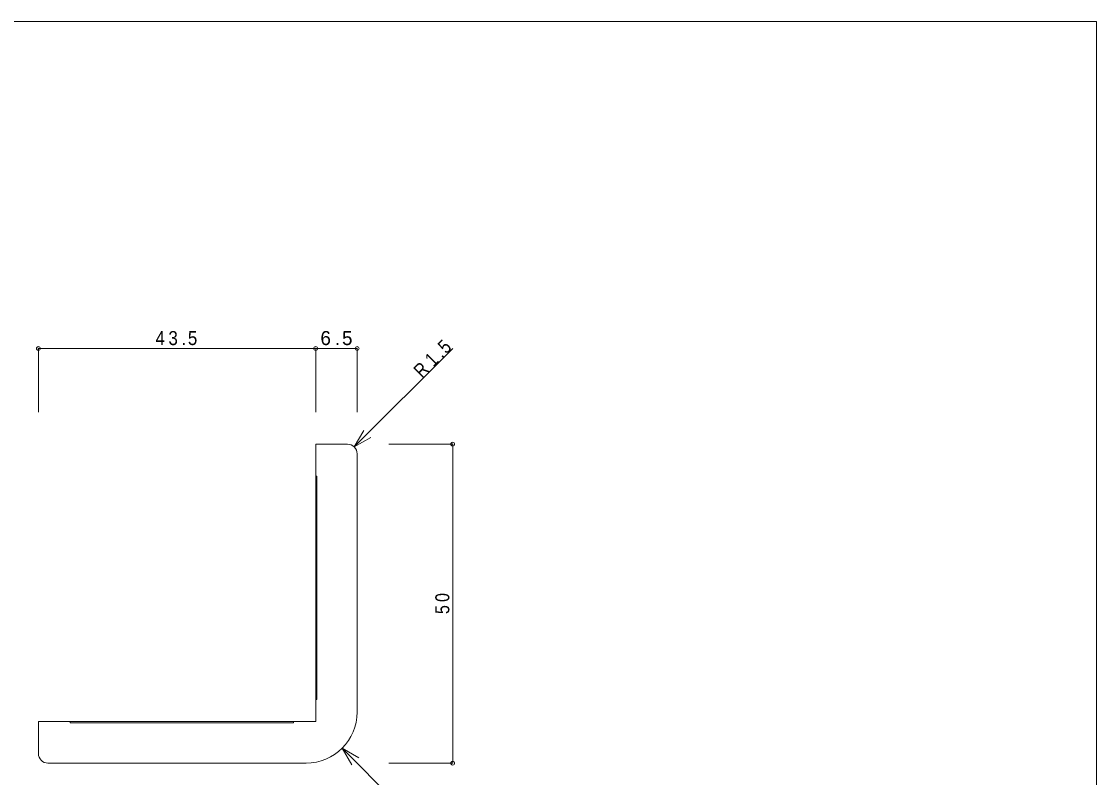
# Model space of a CAD drawing. Units: millimetres on the paper. Extents: x -141 to 141, y -98 to 98.
# Drawn here: x -27.6 to 141, y -21 to 97.5 of the extents above; entities that cross this region are included whole.
import ezdxf

# ---------------------------------------------------------------- set-up
doc = ezdxf.new("R2010")
doc.units = ezdxf.units.MM
doc.header["$PDMODE"] = 32
doc.header["$PDSIZE"] = 0.6
for name, color, linetype, lineweight in [('0-0_ＫＢ製品', 2, 'Continuous', 9), ('0-3_寸法', 4, 'Continuous', 9), ('0-4_引出線字', 4, 'Continuous', 9), ('0-8_他製品', 7, 'Continuous', 9), ('F-0_図面枠', 5, 'Continuous', 9)]:
    doc.layers.add(name, color=color, linetype=linetype, lineweight=lineweight)
doc.layers.add('0-5_文字', color=7, linetype='Continuous')
doc.styles.add('HGｺﾞｼｯｸM', font='')
doc.styles.get('HGｺﾞｼｯｸM').set_extended_font_data('HGｺﾞｼｯｸM')

msp = doc.modelspace()

# ---------------------------------------------------------------- linework, layer by layer
at = {"layer": '0-0_ＫＢ製品'}
for p, q in [((23.5, 31.25), (18.5, 31.25)), ((18.5, 31.25), (18.5, -12.25)), ((25, 29.75), (25, -10.75)), ((-25, -17.25), (-25, -12.25)), ((18.5, -12.25), (-25, -12.25)), ((-23.5, -18.75), (17, -18.75))]:
    msp.add_line(p, q, dxfattribs=at)
for centre, radius, start, end in [((23.5, 29.75), 1.5, 0, 90), ((17, -10.75), 8, 270, 0), ((-23.5, -17.25), 1.5, 180, 270)]:
    msp.add_arc(centre, radius, start, end, dxfattribs=at)
at = {"layer": '0-3_寸法'}
for p, q in [((-25, 46.25), (18.5, 46.25)), ((-25, 46.25), (-25, 36.25)), ((18.5, 46.25), (18.5, 36.25)), ((18.5, 46.25), (25, 46.25)), ((25, 46.25), (25, 36.25)), ((40, 31.25), (30, 31.25)), ((40, 31.25), (40, -18.75)), ((40, -18.75), (30, -18.75))]:
    msp.add_line(p, q, dxfattribs=at)
for p in [(-25, 46.25), (18.5, 46.25), (25, 46.25), (40, 31.25), (40, -18.75)]:
    msp.add_point(p, dxfattribs=at)
at = {"layer": '0-4_引出線字'}
for p, q in [((24.561, 30.811), (40, 46.25)), ((24.561, 30.811), (26.061, 33.409)), ((24.561, 30.811), (26.061, 33.409)), ((24.561, 30.811), (27.159, 32.311)), ((24.561, 30.811), (27.159, 32.311)), ((22.657, -16.407), (25.255, -17.907)), ((22.657, -16.407), (24.157, -19.005)), ((22.657, -16.407), (25.255, -17.907)), ((22.657, -16.407), (24.157, -19.005)), ((22.657, -16.407), (40, -33.75))]:
    msp.add_line(p, q, dxfattribs=at)
at = {"layer": '0-8_他製品'}
for p, q in [((18.7, 26.25), (18.5, 26.25)), ((18.7, 26.25), (18.7, -8.75)), ((18.7, -8.75), (18.5, -8.75)), ((-20, -12.25), (-20, -12.45))]:
    msp.add_line(p, q, dxfattribs=at)
msp.add_lwpolyline([(15, -12.25), (15, -12.45), (-20, -12.45)], dxfattribs=at)
at = {"layer": 'F-0_図面枠'}
for p, q in [((-141, 97.5), (141, 97.5)), ((141, 97.5), (141, -97.5))]:
    msp.add_line(p, q, dxfattribs=at)

# ---------------------------------------------------------------- texts
at = {"layer": '0-3_寸法', "color": 7, "char_height": 2.199, "attachment_point": 7, "style": 'HGｺﾞｼｯｸM'}
for s, insert in [('\\T1.38;\\W0.9;43.5', (-6.625, 46.75)), ('\\T1.38;6.5', (19.25, 46.75))]:
    msp.add_mtext(s, dxfattribs=dict(at, insert=insert))
at = {"layer": '0-3_寸法', "color": 7, "insert": (39.5, 4.625), "char_height": 2.199, "attachment_point": 7, "rotation": 90, "style": 'HGｺﾞｼｯｸM'}
msp.add_mtext('\\T1.36;\\W0.85;50', dxfattribs=at)
at = {"layer": '0-5_文字', "insert": (35.227, 41.477), "char_height": 2.199, "attachment_point": 7, "rotation": 45, "style": 'HGｺﾞｼｯｸM'}
msp.add_mtext('\\T1.38;\\W0.85;R1.5', dxfattribs=at)

doc.saveas('drawing.dxf')
